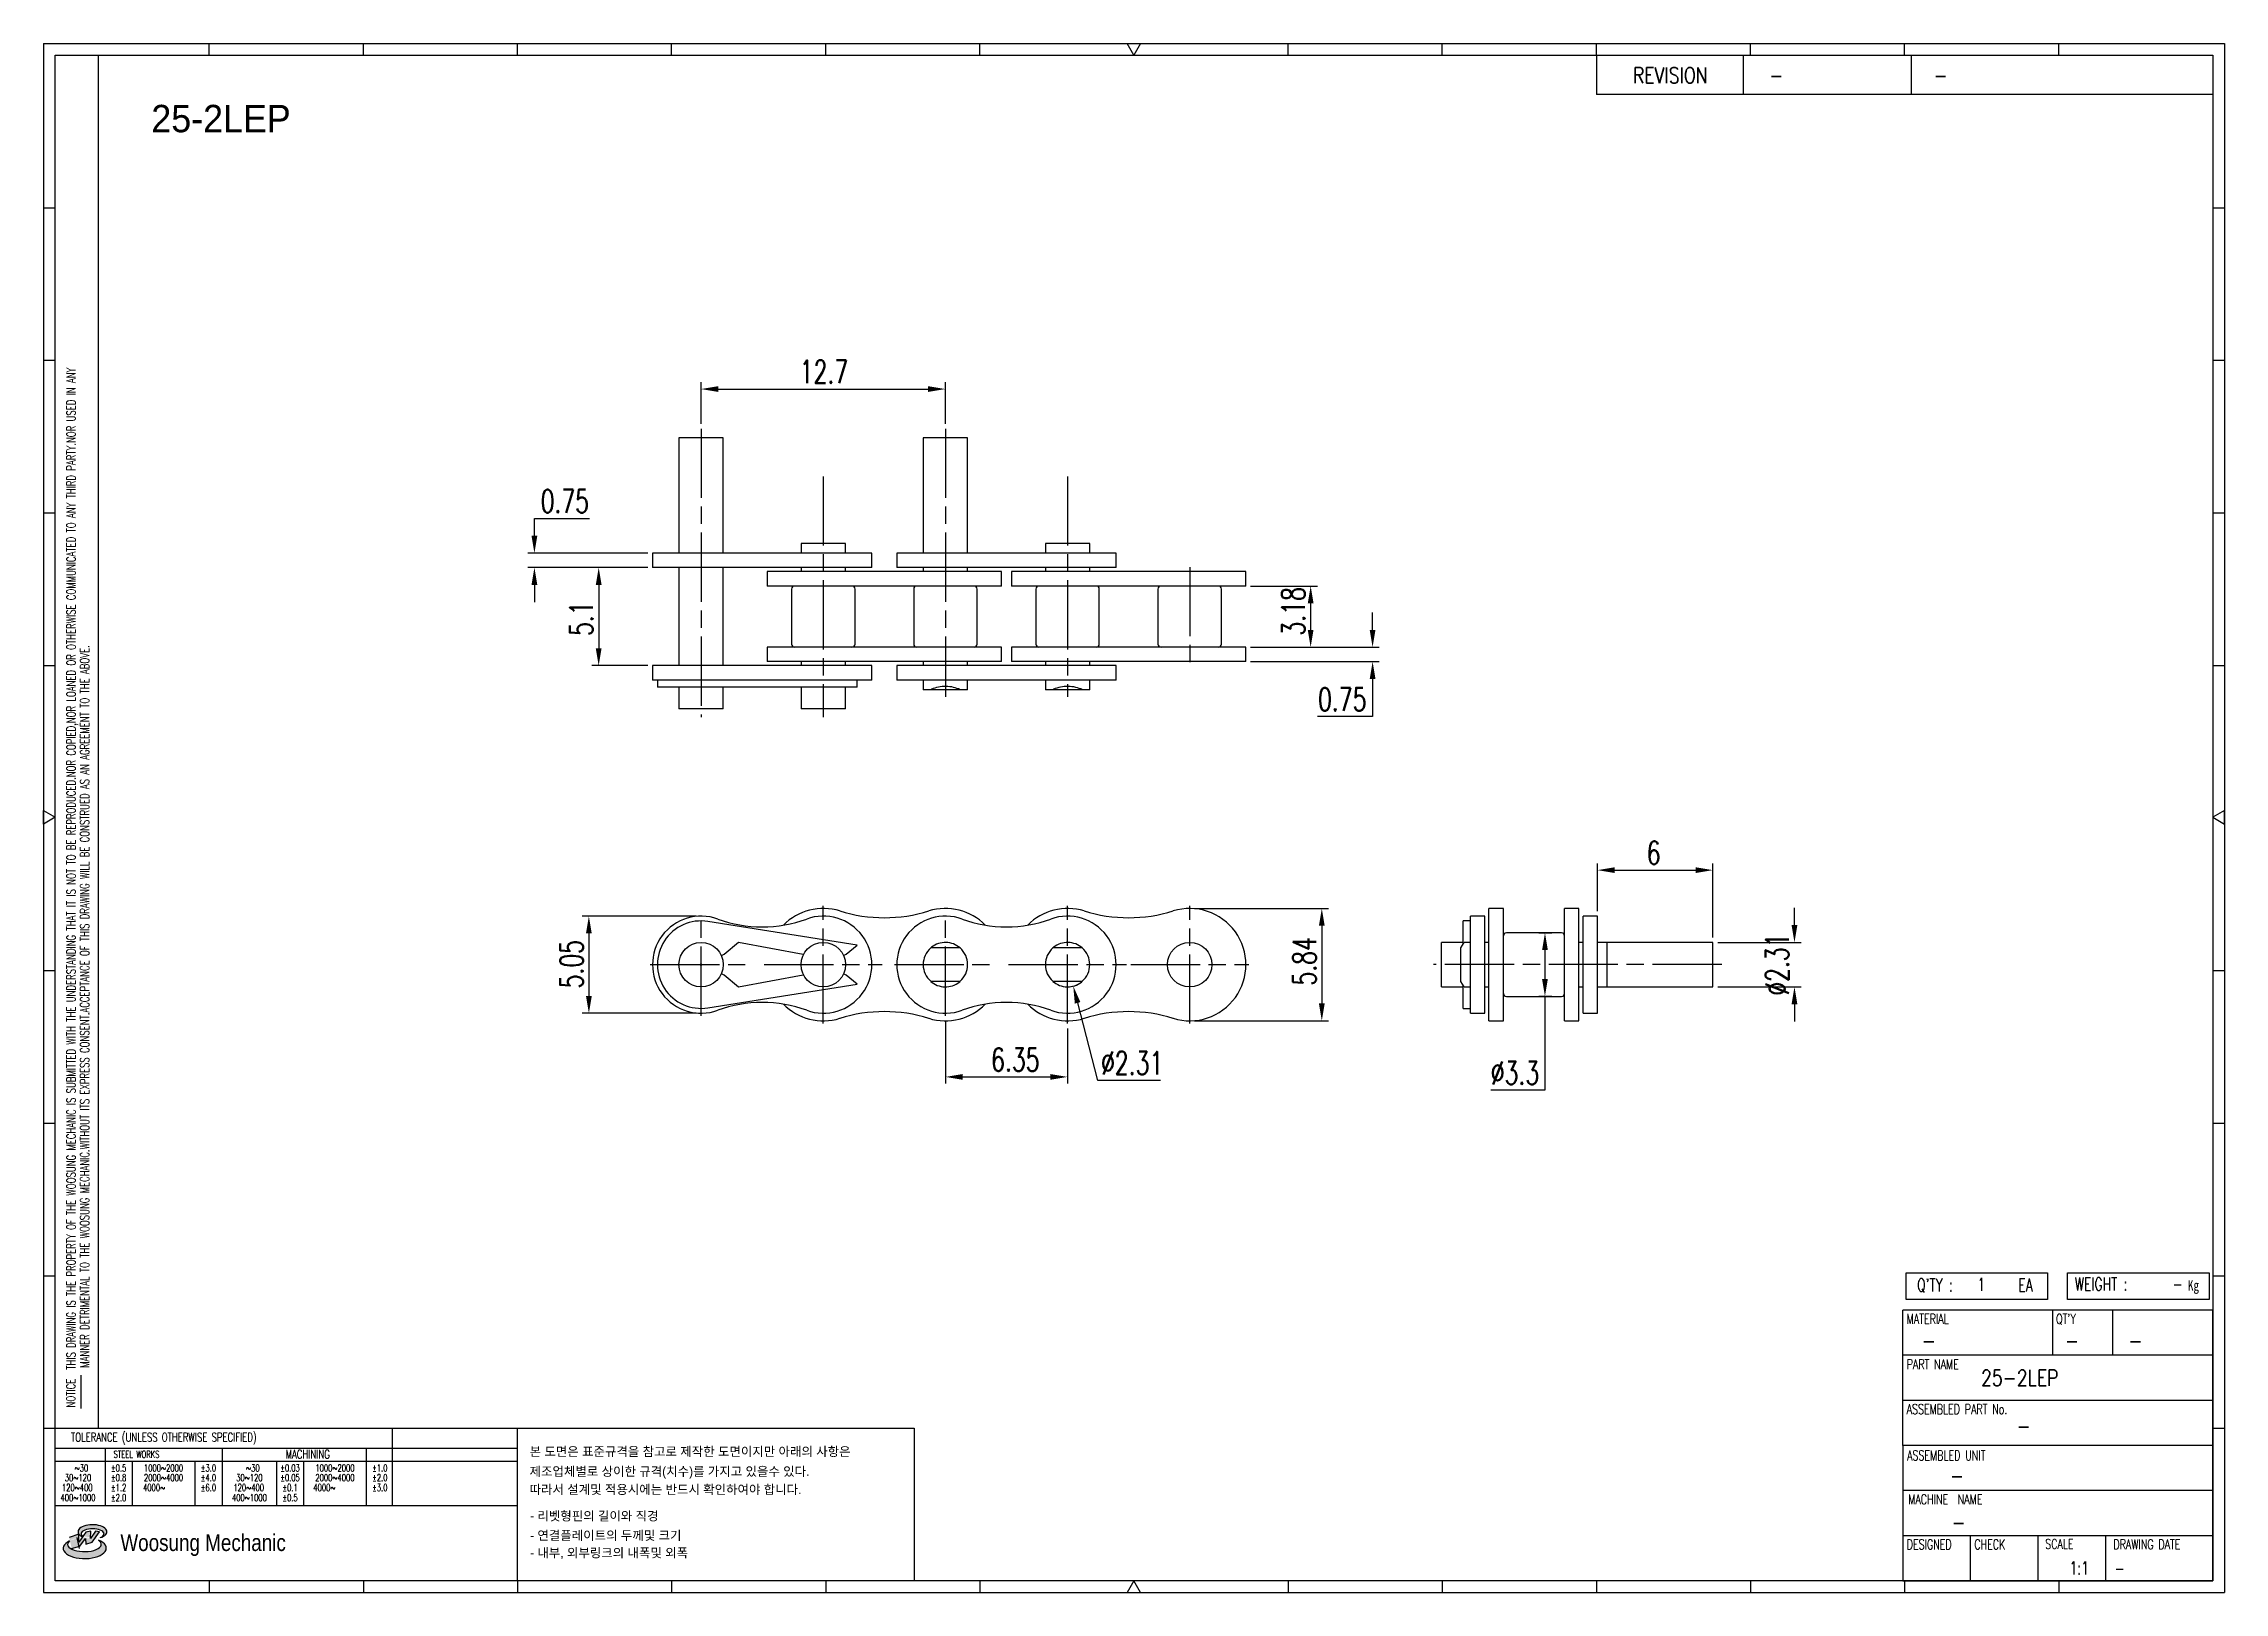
# Model space of a CAD drawing. Header units: millimetres. Extents: x -11 to 103, y 59 to 140.
import ezdxf
from ezdxf.enums import TextEntityAlignment as Align

# ---------------------------------------------------------------- set-up
doc = ezdxf.new("R2010")
doc.units = ezdxf.units.MM
doc.linetypes.add('AM_ISO08W050', pattern=[18, 12, -1.5, 3, -1.5])
doc.layers.get('Defpoints').update_dxf_attribs({"color": 80})
doc.layers.add('2d ConnectionPoints', color=7, linetype='Continuous', lineweight=50)
doc.layers.add('CL1', color=140, linetype='AM_ISO08W050', lineweight=25)
for name, color, linetype in [('S-DIM', 7, 'Continuous'), ('TITLE', 7, 'Continuous'), ('도면레이아웃', 7, 'Continuous')]:
    doc.layers.add(name, color=color, linetype=linetype)
doc.styles.add('HAN', font='ROMANS.shx', dxfattribs={"width": 0.7, "bigfont": 'whgtxt.shx'})
doc.styles.add('HKD_ST2', font='romans.shx', dxfattribs={"width": 0.7, "height": 4, "bigfont": '@extfont2.shx'})
doc.styles.add('HSG', font='SIMPLEX.shx', dxfattribs={"width": 0.7, "bigfont": 'HSG.shx'})
doc.styles.add('MtXpl_', font='Gulim.ttf')
doc.styles.add('SLDTEXTSTYLE4', font='arial.ttf', dxfattribs={"width": 0.8})
doc.dimstyles.new('AP0.5', dxfattribs={"dimscale": 0.5, "dimtxt": 2.4, "dimasz": 1.8, "dimexe": 0.7, "dimexo": 0.5, "dimgap": 0.6, "dimtad": 1, "dimtoh": 1, "dimrnd": 0.01, "dimzin": 9, "dimdsep": 46, "dimtxsty": 'HSG', "dimcen": 0, "dimclrd": 251, "dimclre": 251, "dimclrt": 60, "dimazin": 2, "dimtp": 1, "dimtm": 1, "dimtfac": 0.5, "dimtofl": 0, "dimtmove": 0, "dimatfit": 3, "dimfxl": 0, "dimtvp": 1, "dimtolj": 2, "dimlwd": -1, "dimlwe": -1, "dimarcsym": 0})

# ---------------------------------------------------------------- blocks, each defined once
blk = doc.blocks.new('MAST')
at = {"layer": '도면레이아웃'}
h = blk.add_hatch(color=10, dxfattribs=at)
h.paths.add_polyline_path([(1.544, 35.177), (1.554, 34.966), (1.779, 35.034), (2.054, 35.422), (1.908, 35.446), (1.728, 35.167), (1.741, 35.439), (1.547, 35.405), (1.292, 35.041), (1.295, 35.33), (0.943, 35.208), (1.03, 34.8), (1.336, 34.885)])
edge = h.paths.add_edge_path()
edge.add_ellipse((1.795, 35.421), major_axis=(-0.53, 0), ratio=0.487785, start_angle=122.36065, end_angle=403.39574)
edge.add_line((1.411, 35.244), (1.419, 35.261))
edge.add_ellipse((1.798, 35.344), major_axis=(-0.423, 0), ratio=0.444396, start_angle=131.58977, end_angle=386.19408, ccw=False)
edge = h.paths.add_edge_path()
edge.add_ellipse((1.512, 34.815), major_axis=(-0.793, 0), ratio=0.480113, start_angle=314.67633, end_angle=590.85213)
edge.add_ellipse((1.501, 34.958), major_axis=(-0.62, 0), ratio=0.43311, start_angle=331.7024, end_angle=574.42495, ccw=False)
at = {"color": 140}
for p, q in [((0, 90.118), (80.15, 90.118)), ((0, 90.118), (0, 33.191)), ((80.15, 90.118), (80.15, 33.191)), ((57.068, 89.693), (57.068, 88.246)), ((62.47, 89.693), (62.47, 88.246)), ((68.635, 89.693), (68.635, 88.246)), ((79.725, 88.246), (57.068, 88.246)), ((68.449, 43.961), (68.449, 44.936)), ((68.449, 44.936), (73.654, 44.936)), ((73.654, 44.936), (73.654, 43.961)), ((74.39, 43.961), (74.39, 44.936)), ((74.39, 44.936), (79.595, 44.936)), ((79.595, 44.936), (79.595, 43.961)), ((68.336, 38.59), (68.336, 43.563)), ((79.725, 43.563), (68.336, 43.563)), ((73.654, 43.961), (68.449, 43.961)), ((73.827, 43.563), (73.827, 41.905)), ((79.595, 43.961), (74.39, 43.961)), ((76.037, 43.563), (76.037, 41.905)), ((79.725, 38.59), (79.725, 43.563)), ((79.725, 41.905), (68.336, 41.905)), ((79.725, 40.248), (68.336, 40.248)), ((68.336, 38.59), (68.336, 33.616)), ((79.725, 38.59), (68.336, 38.59)), ((79.725, 33.616), (79.725, 38.59)), ((79.725, 36.932), (68.336, 36.932)), ((79.725, 35.274), (68.336, 35.274)), ((70.822, 33.616), (70.822, 35.274)), ((73.309, 33.616), (73.309, 35.274)), ((75.796, 33.616), (75.796, 35.274)), ((0, 33.191), (80.15, 33.191)), ((68.336, 33.616), (79.725, 33.616))]:
    blk.add_line(p, q, dxfattribs=at)
for p, q in [((6.089, 89.693), (6.089, 90.118)), ((11.753, 89.693), (11.753, 90.118)), ((17.418, 89.693), (17.418, 90.118)), ((23.082, 89.693), (23.082, 90.118)), ((28.746, 89.693), (28.746, 90.118)), ((34.411, 89.693), (34.411, 90.118)), ((45.739, 89.693), (45.739, 90.118)), ((51.404, 89.693), (51.404, 90.118)), ((57.068, 89.693), (57.068, 90.118)), ((62.732, 89.693), (62.732, 90.118)), ((68.397, 89.693), (68.397, 90.118)), ((74.061, 89.693), (74.061, 90.118)), ((0, 84.085), (0.425, 84.085)), ((79.725, 84.085), (80.15, 84.085)), ((0, 78.478), (0.425, 78.478)), ((79.725, 78.478), (80.15, 78.478)), ((0, 72.87), (0.425, 72.87)), ((79.725, 72.87), (80.15, 72.87)), ((0, 67.262), (0.425, 67.262)), ((79.725, 67.262), (80.15, 67.262)), ((0, 56.047), (0.425, 56.047)), ((79.725, 56.047), (80.15, 56.047)), ((0, 50.439), (0.425, 50.439)), ((79.725, 50.439), (80.15, 50.439)), ((0, 44.832), (0.425, 44.832)), ((79.725, 44.832), (80.15, 44.832)), ((1.377, 39.947), (1.377, 41.174)), ((0, 39.224), (0.425, 39.224)), ((79.725, 39.224), (80.15, 39.224)), ((6.089, 33.616), (6.089, 33.191)), ((11.753, 33.616), (11.753, 33.191)), ((17.418, 33.616), (17.418, 33.191)), ((23.082, 33.616), (23.082, 33.191)), ((28.746, 33.616), (28.746, 33.191)), ((34.411, 33.616), (34.411, 33.191)), ((45.739, 33.616), (45.739, 33.191)), ((51.404, 33.616), (51.404, 33.191)), ((57.068, 33.616), (57.068, 33.191)), ((62.732, 33.616), (62.732, 33.191)), ((68.397, 33.616), (68.397, 33.191)), ((74.061, 33.616), (74.061, 33.191))]:
    blk.add_line(p, q)
at = {"color": 2}
for p, q in [((2.017, 39.224), (2.017, 89.693)), ((0.425, 39.224), (17.418, 39.224)), ((0.425, 38.487), (17.418, 38.487)), ((2.257, 38.487), (2.257, 36.382)), ((6.557, 38.5), (6.557, 36.382)), ((11.857, 38.487), (11.857, 36.382)), ((12.816, 39.224), (12.816, 36.382)), ((17.418, 33.616), (17.418, 39.224)), ((0.425, 38.012), (17.418, 38.012)), ((3.257, 38.012), (3.257, 36.382)), ((5.557, 38.012), (5.557, 36.382)), ((8.557, 38.012), (8.557, 36.382)), ((9.557, 38.026), (9.557, 36.382)), ((0.425, 36.382), (17.418, 36.382))]:
    blk.add_line(p, q, dxfattribs=at)
for points in [[(40.075, 89.693), (39.83, 90.118), (40.32, 90.118)], [(0.425, 61.679), (0, 61.433), (0, 61.924)], [(79.725, 61.679), (80.15, 61.433), (80.15, 61.924)], [(40.075, 33.616), (39.83, 33.191), (40.32, 33.191)]]:
    blk.add_lwpolyline(points, close=True)
at = {"color": 140}
blk.add_lwpolyline([(0.425, 89.693), (79.725, 89.693), (79.725, 33.616), (0.425, 33.616)], close=True, dxfattribs=at)
at = {"layer": '도면레이아웃'}
for p, q in [((1.295, 35.33), (0.943, 35.208)), ((1.547, 35.405), (1.292, 35.041)), ((1.292, 35.041), (1.295, 35.33)), ((1.741, 35.439), (1.547, 35.405)), ((1.908, 35.446), (1.728, 35.167)), ((1.728, 35.167), (1.741, 35.439)), ((1.779, 35.034), (2.054, 35.422)), ((2.054, 35.422), (1.908, 35.446)), ((1.03, 34.8), (1.336, 34.885)), ((1.224, 35.208), (1.311, 34.8)), ((1.224, 35.208), (1.224, 35.208)), ((1.336, 34.885), (1.544, 35.177)), ((1.419, 35.261), (1.411, 35.244)), ((1.544, 35.177), (1.554, 34.966)), ((1.554, 34.966), (1.779, 35.034))]:
    blk.add_line(p, q, dxfattribs=at)
for centre, major_axis, ratio, start_param, end_param in [((1.795, 35.421), (-0.53, 0), 0.487785, 2.135596, 7.040584), ((1.798, 35.344), (-0.423, 0), 0.444396, 2.296675, 6.740358), ((1.512, 34.815), (-0.793, 0), 0.480113, 5.492138, 10.312315), ((1.501, 34.958), (-0.62, 0), 0.43311, 5.789299, 10.025607)]:
    blk.add_ellipse(centre, major_axis=major_axis, ratio=ratio, start_param=start_param, end_param=end_param, dxfattribs=at)
for s, height, style, width, p in [('REVISION', 0.5806, 'HAN', 0.8, (58.415, 88.664)), ('-', 0.581, 'HAN', 0.8, (63.426, 88.664)), ('-', 0.581, 'HAN', 0.8, (69.468, 88.664)), ("Q'TY : ", 0.4746, 'HKD_ST2', 0.7, (68.857, 44.253)), ('1', 0.475, 'HKD_ST2', 0.7, (71.071, 44.275)), ('EA', 0.4746, 'HKD_ST2', 0.7, (72.578, 44.253)), ('WEIGHT : ', 0.4746, 'HKD_ST2', 0.7, (74.65, 44.286)), ('-', 0.581, 'HAN', 0.8, (69.029, 42.157)), ('-', 0.581, 'HAN', 0.8, (74.289, 42.157)), ('-', 0.581, 'HAN', 0.8, (76.623, 42.157)), ('-', 0.581, 'HAN', 0.8, (72.515, 39.013)), ('-', 0.581, 'HAN', 0.8, (70.067, 37.189)), ('-', 0.581, 'HAN', 0.8, (70.126, 35.48)), ('1:1', 0.4746, 'HKD_ST2', 0.7, (74.458, 33.848)), ('-', 0.475, 'HKD_ST2', 0.7, (76.112, 33.837))]:
    blk.add_text(s, height=height, dxfattribs=dict(style=style, width=width)).set_placement(p)
at = {"color": 6, "style": 'HKD_ST2', "width": 0.7}
for s, p in [(' THIS DRAWING IS THE PROPERTY OF THE WOOSUNG MECHANIC IS SUBMITTED WITH THE UNDERSTANDING THAT IT IS NOT TO BE REPRODUCED.NOR COPIED,NOR LOANED OR OTHERWISE COMMUNICATED TO ANY THIRD PARTY.NOR USED IN ANY', (1.173, 41.217)), ('MANNER DETRIMENTAL TO THE WOOSUNG MECHANIC.WITHOUT ITS EXPRESS CONSENT.ACCEPTANCE OF THIS DRAWING WILL BE CONSTRUED AS AN AGREEMENT TO THE ABOVE.', (1.672, 41.447))]:
    blk.add_text(s, height=0.326266, rotation=90, dxfattribs=at).set_placement(p)
at = {"style": 'HKD_ST2', "width": 0.7}
blk.add_text('-', height=0.475, dxfattribs=at).set_placement((78.613, 44.286), align=Align.RIGHT)
at = {"color": 254, "style": 'HKD_ST2', "width": 0.7}
for s, height, p in [('MATERIAL', 0.3651, (68.474, 43.425)), ("QT'Y", 0.3651, (73.965, 43.425)), ('PART NAME', 0.3651, (68.474, 41.756)), ('ASSEMBLED PART No.', 0.36511, (68.474, 40.109)), ('ASSEMBLED UNIT', 0.36511, (68.49, 38.408)), ('MACHINE  NAME', 0.36511, (68.532, 36.794)), ('DESIGNED', 0.3651, (68.474, 35.136)), ('CHECK', 0.3651, (70.961, 35.136)), ('SCALE', 0.3651, (73.566, 35.153)), ('DRAWING DATE', 0.36511, (76.071, 35.141))]:
    blk.add_text(s, height=height, dxfattribs=at).set_placement(p, align=Align.TOP_LEFT)
at = {"style": 'HKD_ST2', "width": 0.7}
blk.add_text('NOTICE', height=0.3263, rotation=90, dxfattribs=at).set_placement((1.163, 39.988))
blk.add_text('TOLERANCE (UNLESS OTHERWISE SPECIFIED)', height=0.32627, dxfattribs=at).set_placement((4.417, 38.896), align=Align.MIDDLE_CENTER)
at = {"color": 4, "style": 'HKD_ST2', "width": 0.7}
for s, height, p in [('%%12630', 0.261, (1.389, 37.762)), ('1000%%1262000', 0.26101, (4.407, 37.762)), ('%%12630', 0.261, (7.689, 37.762)), ('1000%%1262000', 0.26101, (10.707, 37.762)), ('120%%126400', 0.26101, (1.237, 37.045)), ('30%%126120', 0.261, (1.263, 37.411)), ('4000%%126', 0.261, (4.061, 37.045)), ('2000%%1264000', 0.26101, (4.407, 37.411)), ('120%%126400', 0.26101, (7.537, 37.045)), ('30%%126120', 0.261, (7.563, 37.411)), ('4000%%126', 0.261, (10.321, 37.045)), ('2000%%1264000', 0.26101, (10.707, 37.411)), ('400%%1261000', 0.26101, (1.263, 36.67)), ('400%%1261000', 0.26101, (7.563, 36.67))]:
    blk.add_text(s, height=height, dxfattribs=at).set_placement(p, align=Align.MIDDLE_CENTER)
for s, height, p in [('%%P0.5', 0.261, (2.757, 37.762)), ('STEEL WORKS', 0.26101, (3.416, 38.268)), ('%%P3.0', 0.261, (6.057, 37.762)), ('%%P0.03', 0.261, (9.057, 37.762)), ('MACHINING', 0.3263, (9.707, 38.27)), ('%%P1.0', 0.261, (12.357, 37.762)), ('%%P0.8', 0.261, (2.757, 37.411)), ('%%P1.2', 0.261, (2.757, 37.045)), ('%%P4.0', 0.261, (6.057, 37.411)), ('%%P6.0', 0.261, (6.057, 37.045)), ('%%P0.05', 0.261, (9.057, 37.411)), ('%%P0.1', 0.261, (9.057, 37.045)), ('%%P2.0', 0.261, (12.357, 37.411)), ('%%P3.0', 0.261, (12.357, 37.045)), ('%%P2.0', 0.261, (2.757, 36.67)), ('%%P0.5', 0.261, (9.057, 36.67))]:
    blk.add_text(s, height=height, dxfattribs=at).set_placement(p, align=Align.MIDDLE)
at = {"color": 1, "style": 'SLDTEXTSTYLE4', "width": 0.8}
blk.add_text('Woosung Mechanic', height=0.61957, dxfattribs=at).set_placement((2.822, 34.711))
at = {"layer": 'TITLE', "width": 0.8}
blk.add_text('Kg', height=0.3789, dxfattribs=at).set_placement((78.807, 44.286))
blk = doc.blocks.new('*D2')
at = {"layer": 'Defpoints', "color": 0, "transparency": 16777216}
for p in [(36.05, 121.61), (23.35, 119.55), (36.05, 119.55)]:
    blk.add_point(p, dxfattribs=at)
at = {"layer": 'S-DIM', "color": 251, "transparency": 16777216}
for p, q in [((23.35, 119.8), (23.35, 121.96)), ((24.25, 121.61), (35.15, 121.61)), ((36.05, 119.8), (36.05, 121.96))]:
    blk.add_line(p, q, dxfattribs=at)
for points in [[(24.25, 121.76), (24.25, 121.46), (23.35, 121.61)], [(35.15, 121.76), (35.15, 121.46), (36.05, 121.61)]]:
    blk.add_solid(points, dxfattribs=at)
at = {"layer": 'S-DIM', "color": 60, "transparency": 16777216, "insert": (29.74, 122.51), "char_height": 1.2, "attachment_point": 5, "style": 'HSG'}
blk.add_mtext('\\A2;12.7', dxfattribs=at)
blk = doc.blocks.new('*D3')
at = {"layer": 'Defpoints', "color": 0, "transparency": 16777216}
for p in [(20.83, 112.33), (18.03, 107.23), (20.83, 107.23)]:
    blk.add_point(p, dxfattribs=at)
at = {"layer": 'S-DIM', "color": 251, "transparency": 16777216}
for p, q in [((20.58, 112.33), (17.68, 112.33)), ((18.03, 111.43), (18.03, 108.13)), ((20.58, 107.23), (17.68, 107.23))]:
    blk.add_line(p, q, dxfattribs=at)
for points in [[(17.88, 111.43), (18.18, 111.43), (18.03, 112.33)], [(17.88, 108.13), (18.18, 108.13), (18.03, 107.23)]]:
    blk.add_solid(points, dxfattribs=at)
at = {"layer": 'S-DIM', "color": 60, "transparency": 16777216, "insert": (17.13, 109.67), "char_height": 1.2, "attachment_point": 5, "rotation": 90, "style": 'HSG'}
blk.add_mtext('\\A2;5.1', dxfattribs=at)
blk = doc.blocks.new('*D4')
at = {"layer": 'Defpoints', "color": 0, "transparency": 16777216}
for p in [(51.67, 111.37), (51.67, 108.19), (55.04, 108.19)]:
    blk.add_point(p, dxfattribs=at)
at = {"layer": 'S-DIM', "color": 251, "transparency": 16777216}
for p, q in [((51.92, 111.37), (55.39, 111.37)), ((55.04, 110.47), (55.04, 109.09)), ((51.92, 108.19), (55.39, 108.19))]:
    blk.add_line(p, q, dxfattribs=at)
for points in [[(54.89, 110.47), (55.19, 110.47), (55.04, 111.37)], [(54.89, 109.09), (55.19, 109.09), (55.04, 108.19)]]:
    blk.add_solid(points, dxfattribs=at)
at = {"layer": 'S-DIM', "color": 60, "transparency": 16777216, "insert": (54.14, 110.05), "char_height": 1.2, "attachment_point": 5, "rotation": 90, "style": 'HSG'}
blk.add_mtext('\\A2;3.18', dxfattribs=at)
blk = doc.blocks.new('*D5')
at = {"layer": 'Defpoints', "color": 0, "transparency": 16777216}
for p in [(51.67, 108.19), (58.26, 108.19), (51.67, 107.44)]:
    blk.add_point(p, dxfattribs=at)
at = {"layer": 'S-DIM', "color": 251, "transparency": 16777216}
for p, q in [((58.26, 109.09), (58.26, 109.99)), ((51.92, 108.19), (58.61, 108.19)), ((51.92, 107.44), (58.61, 107.44)), ((58.26, 106.54), (58.26, 104.58)), ((58.26, 104.58), (55.4, 104.58))]:
    blk.add_line(p, q, dxfattribs=at)
for points in [[(58.11, 109.09), (58.41, 109.09), (58.26, 108.19)], [(58.11, 106.54), (58.41, 106.54), (58.26, 107.44)]]:
    blk.add_solid(points, dxfattribs=at)
at = {"layer": 'S-DIM', "color": 60, "transparency": 16777216, "insert": (56.68, 105.48), "char_height": 1.2, "attachment_point": 5, "style": 'HSG'}
blk.add_mtext('\\A2;0.75', dxfattribs=at)
blk = doc.blocks.new('*D6')
at = {"layer": 'Defpoints', "color": 0, "transparency": 16777216}
for p in [(75.95, 92.84), (75.95, 90.53), (80.19, 90.53)]:
    blk.add_point(p, dxfattribs=at)
at = {"layer": 'S-DIM', "color": 251, "transparency": 16777216}
for p, q in [((80.19, 93.74), (80.19, 94.64)), ((76.2, 92.84), (80.54, 92.84)), ((76.2, 90.53), (80.54, 90.53)), ((80.19, 89.63), (80.19, 88.73))]:
    blk.add_line(p, q, dxfattribs=at)
for points in [[(80.04, 93.74), (80.34, 93.74), (80.19, 92.84)], [(80.04, 89.63), (80.34, 89.63), (80.19, 90.53)]]:
    blk.add_solid(points, dxfattribs=at)
at = {"layer": 'S-DIM', "color": 60, "transparency": 16777216, "insert": (79.29, 91.69), "char_height": 1.2, "attachment_point": 5, "rotation": 90, "style": 'HSG'}
blk.add_mtext('\\A2;%%c2.31', dxfattribs=at)
blk = doc.blocks.new('*D7')
at = {"layer": 'Defpoints', "color": 0, "transparency": 16777216}
for p in [(14.69, 112.33), (20.83, 113.08), (20.83, 112.33)]:
    blk.add_point(p, dxfattribs=at)
at = {"layer": 'S-DIM', "color": 251, "transparency": 16777216}
for p, q in [((14.69, 113.98), (14.69, 114.88)), ((14.69, 114.88), (17.55, 114.88)), ((20.58, 113.08), (14.34, 113.08)), ((20.58, 112.33), (14.34, 112.33)), ((14.69, 111.43), (14.69, 110.53))]:
    blk.add_line(p, q, dxfattribs=at)
for points in [[(14.54, 113.98), (14.84, 113.98), (14.69, 113.08)], [(14.54, 111.43), (14.84, 111.43), (14.69, 112.33)]]:
    blk.add_solid(points, dxfattribs=at)
at = {"layer": 'S-DIM', "color": 60, "transparency": 16777216, "insert": (16.27, 115.78), "char_height": 1.2, "attachment_point": 5, "style": 'HSG'}
blk.add_mtext('\\A2;0.75', dxfattribs=at)
blk = doc.blocks.new('*D8')
at = {"layer": 'Defpoints', "color": 0, "transparency": 16777216}
for p in [(23.35, 94.21), (17.52, 89.16), (23.35, 89.16)]:
    blk.add_point(p, dxfattribs=at)
at = {"layer": 'S-DIM', "color": 251, "transparency": 16777216}
for p, q in [((23.1, 94.21), (17.17, 94.21)), ((17.52, 93.31), (17.52, 90.06)), ((23.1, 89.16), (17.17, 89.16))]:
    blk.add_line(p, q, dxfattribs=at)
for points in [[(17.37, 93.31), (17.67, 93.31), (17.52, 94.21)], [(17.37, 90.06), (17.67, 90.06), (17.52, 89.16)]]:
    blk.add_solid(points, dxfattribs=at)
at = {"layer": 'S-DIM', "color": 60, "transparency": 16777216, "insert": (16.62, 91.71), "char_height": 1.2, "attachment_point": 5, "rotation": 90, "style": 'HSG'}
blk.add_mtext('\\A2;5.05', dxfattribs=at)
blk = doc.blocks.new('*D9')
at = {"layer": 'Defpoints', "color": 0, "transparency": 16777216}
for p in [(36.05, 89.03), (42.4, 88.62), (42.4, 85.85)]:
    blk.add_point(p, dxfattribs=at)
at = {"layer": 'S-DIM', "color": 251, "transparency": 16777216}
for p, q in [((36.05, 88.78), (36.05, 85.5)), ((42.4, 88.37), (42.4, 85.5)), ((36.95, 85.85), (41.5, 85.85))]:
    blk.add_line(p, q, dxfattribs=at)
for points in [[(36.95, 86), (36.95, 85.7), (36.05, 85.85)], [(41.5, 86), (41.5, 85.7), (42.4, 85.85)]]:
    blk.add_solid(points, dxfattribs=at)
at = {"layer": 'S-DIM', "color": 60, "transparency": 16777216, "insert": (39.69, 86.75), "char_height": 1.2, "attachment_point": 5, "style": 'HSG'}
blk.add_mtext('\\A2;6.35', dxfattribs=at)
blk = doc.blocks.new('*D10')
at = {"layer": 'Defpoints', "color": 0, "transparency": 16777216}
for p in [(42.11, 92.8), (42.7, 90.57)]:
    blk.add_point(p, dxfattribs=at)
at = {"layer": 'S-DIM', "color": 251, "transparency": 16777216}
for p, q in [((43.98, 85.67), (42.93, 89.7)), ((47.24, 85.67), (43.98, 85.67))]:
    blk.add_line(p, q, dxfattribs=at)
blk.add_arc((42.4, 91.69), 1.16, 267.3416, 299.0079, dxfattribs=at)
blk.add_solid([(43.07, 89.74), (42.78, 89.66), (42.7, 90.57)], dxfattribs=at)
at = {"layer": 'S-DIM', "color": 60, "transparency": 16777216, "insert": (45.76, 86.57), "char_height": 1.2, "attachment_point": 5, "style": 'HSG'}
blk.add_mtext('\\A2;∅2.31', dxfattribs=at)
blk = doc.blocks.new('*D11')
at = {"layer": 'Defpoints', "color": 0, "transparency": 16777216}
for p in [(48.75, 94.61), (48.75, 88.77), (55.62, 88.77)]:
    blk.add_point(p, dxfattribs=at)
at = {"layer": 'S-DIM', "color": 251, "transparency": 16777216}
for p, q in [((49, 94.61), (55.97, 94.61)), ((55.62, 93.71), (55.62, 89.67)), ((49, 88.77), (55.97, 88.77))]:
    blk.add_line(p, q, dxfattribs=at)
for points in [[(55.47, 93.71), (55.77, 93.71), (55.62, 94.61)], [(55.47, 89.67), (55.77, 89.67), (55.62, 88.77)]]:
    blk.add_solid(points, dxfattribs=at)
at = {"layer": 'S-DIM', "color": 60, "transparency": 16777216, "insert": (54.72, 91.86), "char_height": 1.2, "attachment_point": 5, "rotation": 90, "style": 'HSG'}
blk.add_mtext('\\A2;5.84', dxfattribs=at)
blk = doc.blocks.new('*D12')
at = {"layer": 'Defpoints', "color": 0, "transparency": 16777216}
for p in [(66.65, 93.34), (66.65, 90.04), (67.22, 90.04)]:
    blk.add_point(p, dxfattribs=at)
at = {"layer": 'S-DIM', "color": 251, "transparency": 16777216}
for p, q in [((66.9, 93.34), (67.57, 93.34)), ((67.22, 92.44), (67.22, 90.94)), ((66.9, 90.04), (67.57, 90.04)), ((67.22, 90.04), (67.22, 85.16)), ((67.22, 85.16), (64.4, 85.16))]:
    blk.add_line(p, q, dxfattribs=at)
for points in [[(67.07, 92.44), (67.37, 92.44), (67.22, 93.34)], [(67.07, 90.94), (67.37, 90.94), (67.22, 90.04)]]:
    blk.add_solid(points, dxfattribs=at)
at = {"layer": 'S-DIM', "color": 60, "transparency": 16777216, "insert": (65.66, 86.06), "char_height": 1.2, "attachment_point": 5, "style": 'HSG'}
blk.add_mtext('\\A2;%%c3.3', dxfattribs=at)
blk = doc.blocks.new('*D13')
at = {"layer": 'Defpoints', "color": 0, "transparency": 16777216}
for p in [(75.95, 96.6), (69.95, 94.21), (75.95, 92.84)]:
    blk.add_point(p, dxfattribs=at)
at = {"layer": 'S-DIM', "color": 251, "transparency": 16777216}
for p, q in [((69.95, 94.46), (69.95, 96.95)), ((70.85, 96.6), (75.05, 96.6)), ((75.95, 93.09), (75.95, 96.95))]:
    blk.add_line(p, q, dxfattribs=at)
for points in [[(70.85, 96.75), (70.85, 96.45), (69.95, 96.6)], [(75.05, 96.75), (75.05, 96.45), (75.95, 96.6)]]:
    blk.add_solid(points, dxfattribs=at)
at = {"layer": 'S-DIM', "color": 60, "transparency": 16777216, "insert": (72.87, 97.5), "char_height": 1.2, "attachment_point": 5, "style": 'HSG'}
blk.add_mtext('\\A2;6', dxfattribs=at)

msp = doc.modelspace()

# ---------------------------------------------------------------- linework, layer by layer
for p, q in [((24.509, 119.081), (22.199, 119.081)), ((22.199, 119.081), (22.199, 113.081)), ((24.509, 113.081), (24.509, 119.081)), ((37.209, 119.081), (34.899, 119.081)), ((34.899, 119.081), (34.899, 113.081)), ((37.209, 113.081), (37.209, 119.081)), ((30.859, 113.581), (28.549, 113.581)), ((28.549, 113.581), (28.549, 113.081)), ((30.859, 113.081), (30.859, 113.581)), ((43.559, 113.581), (41.249, 113.581)), ((41.249, 113.581), (41.249, 113.081)), ((43.559, 113.081), (43.559, 113.581)), ((20.829, 113.081), (20.829, 112.331)), ((32.229, 113.081), (20.829, 113.081)), ((32.229, 112.331), (20.829, 112.331)), ((22.199, 112.331), (22.199, 107.231)), ((24.509, 107.231), (24.509, 112.331)), ((28.549, 112.331), (28.549, 112.121)), ((30.859, 112.121), (30.859, 112.331)), ((32.229, 112.331), (32.229, 113.081)), ((33.529, 113.081), (33.529, 112.331)), ((44.929, 113.081), (33.529, 113.081)), ((44.929, 112.331), (33.529, 112.331)), ((34.899, 112.331), (34.899, 112.121)), ((37.209, 112.121), (37.209, 112.331)), ((41.249, 112.331), (41.249, 112.121)), ((43.559, 112.121), (43.559, 112.331)), ((44.929, 112.331), (44.929, 113.081)), ((38.974, 112.121), (26.784, 112.121)), ((26.784, 112.121), (26.784, 111.371)), ((38.974, 111.371), (26.784, 111.371)), ((28.054, 111.212), (28.054, 108.35)), ((31.354, 108.35), (31.354, 111.212)), ((34.404, 111.212), (34.404, 108.35)), ((37.704, 108.35), (37.704, 111.212)), ((38.974, 111.371), (38.974, 112.121)), ((51.674, 112.121), (39.484, 112.121)), ((39.484, 112.121), (39.484, 111.371)), ((51.674, 111.371), (39.484, 111.371)), ((40.754, 111.212), (40.754, 108.35)), ((44.054, 108.35), (44.054, 111.212)), ((47.104, 111.212), (47.104, 108.35)), ((50.404, 108.35), (50.404, 111.212)), ((51.674, 111.371), (51.674, 112.121)), ((26.784, 108.191), (26.784, 107.441)), ((38.974, 108.191), (26.784, 108.191)), ((38.974, 107.441), (38.974, 108.191)), ((39.484, 108.191), (39.484, 107.441)), ((51.674, 108.191), (39.484, 108.191)), ((51.674, 107.441), (51.674, 108.191)), ((20.829, 107.231), (20.829, 106.481)), ((32.229, 107.231), (20.829, 107.231)), ((38.974, 107.441), (26.784, 107.441)), ((28.549, 107.441), (28.549, 107.231)), ((30.859, 107.231), (30.859, 107.441)), ((32.229, 106.481), (32.229, 107.231)), ((33.529, 107.231), (33.529, 106.481)), ((44.929, 107.231), (33.529, 107.231)), ((34.899, 107.441), (34.899, 107.231)), ((37.209, 107.231), (37.209, 107.441)), ((51.674, 107.441), (39.484, 107.441)), ((41.249, 107.441), (41.249, 107.231)), ((43.559, 107.231), (43.559, 107.441)), ((44.929, 106.481), (44.929, 107.231)), ((32.229, 106.481), (20.829, 106.481)), ((21.082, 106.481), (21.082, 106.106)), ((31.458, 106.106), (21.082, 106.106)), ((22.199, 106.106), (22.199, 104.981)), ((24.509, 104.981), (24.509, 106.106)), ((28.549, 106.106), (28.549, 104.981)), ((30.859, 104.981), (30.859, 106.106)), ((31.458, 106.106), (31.458, 106.481)), ((44.929, 106.481), (33.529, 106.481)), ((34.899, 106.481), (34.899, 105.981)), ((37.209, 105.981), (34.899, 105.981)), ((37.209, 105.981), (37.209, 106.481)), ((41.249, 106.481), (41.249, 105.981)), ((43.559, 105.981), (41.249, 105.981)), ((43.559, 105.981), (43.559, 106.481)), ((24.509, 104.981), (22.199, 104.981)), ((30.859, 104.981), (28.549, 104.981)), ((64.099, 94.211), (63.349, 94.211)), ((63.349, 89.161), (63.349, 94.211)), ((64.099, 89.161), (64.099, 94.211)), ((65.059, 94.606), (64.309, 94.606)), ((64.309, 88.766), (64.309, 94.606)), ((65.059, 88.766), (65.059, 94.606)), ((68.989, 94.606), (68.239, 94.606)), ((68.239, 88.766), (68.239, 94.606)), ((68.989, 88.766), (68.989, 94.606)), ((69.949, 94.211), (69.199, 94.211)), ((69.199, 89.161), (69.199, 94.211)), ((69.949, 89.161), (69.949, 94.211)), ((31.458, 92.703), (23.71, 93.93)), ((62.974, 92.769), (62.974, 93.958)), ((63.349, 93.958), (62.974, 93.958)), ((68.08, 93.336), (65.218, 93.336)), ((24.547, 92.233), (25.298, 92.863)), ((25.298, 92.863), (28.662, 92.225)), ((30.897, 92.233), (31.458, 92.703)), ((36.818, 92.552), (35.29, 92.552)), ((43.168, 92.552), (41.64, 92.552)), ((61.849, 90.531), (61.849, 92.841)), ((62.974, 92.841), (61.849, 92.841)), ((62.849, 92.552), (63.015, 92.841)), ((62.849, 90.819), (62.849, 92.552)), ((63.349, 92.841), (63.015, 92.841)), ((64.309, 92.841), (64.099, 92.841)), ((69.199, 92.841), (68.989, 92.841)), ((75.949, 92.841), (69.949, 92.841)), ((70.449, 90.531), (70.449, 92.841)), ((75.949, 90.531), (75.949, 92.841)), ((25.298, 90.509), (24.547, 91.139)), ((28.662, 91.147), (25.298, 90.509)), ((31.458, 90.668), (30.897, 91.139)), ((36.818, 90.819), (35.29, 90.819)), ((43.168, 90.819), (41.64, 90.819)), ((63.015, 90.531), (62.849, 90.819)), ((23.71, 89.441), (31.458, 90.668)), ((61.849, 90.531), (62.974, 90.531)), ((62.974, 89.413), (62.974, 90.603)), ((63.015, 90.531), (63.349, 90.531)), ((64.099, 90.531), (64.309, 90.531)), ((65.218, 90.036), (68.08, 90.036)), ((68.989, 90.531), (69.199, 90.531)), ((69.949, 90.531), (75.949, 90.531)), ((62.974, 89.413), (63.349, 89.413)), ((63.349, 89.161), (64.099, 89.161)), ((64.309, 88.766), (65.059, 88.766)), ((68.239, 88.766), (68.989, 88.766)), ((69.199, 89.161), (69.949, 89.161))]:
    msp.add_line(p, q)
for points in [[(36.818, 105.981), (36.74, 106.018), (36.656, 106.05), (36.568, 106.078), (36.476, 106.102), (36.381, 106.121), (36.283, 106.135), (36.183, 106.144), (36.083, 106.148), (35.982, 106.147), (35.882, 106.14), (35.783, 106.129), (35.686, 106.113), (35.592, 106.092), (35.502, 106.067), (35.415, 106.037), (35.334, 106.002), (35.29, 105.981)], [(43.168, 105.981), (43.09, 106.018), (43.006, 106.05), (42.918, 106.078), (42.826, 106.102), (42.731, 106.121), (42.633, 106.135), (42.533, 106.144), (42.433, 106.148), (42.332, 106.147), (42.232, 106.14), (42.133, 106.129), (42.036, 106.113), (41.942, 106.092), (41.852, 106.067), (41.765, 106.037), (41.684, 106.002), (41.64, 105.981)], [(36.818, 92.552), (36.74, 92.615), (36.656, 92.671), (36.568, 92.72), (36.476, 92.761), (36.381, 92.794), (36.283, 92.818), (36.183, 92.834), (36.083, 92.84), (35.982, 92.838), (35.882, 92.828), (35.783, 92.808), (35.686, 92.78), (35.592, 92.744), (35.502, 92.7), (35.415, 92.648), (35.334, 92.589), (35.29, 92.552)], [(43.168, 92.552), (43.09, 92.615), (43.006, 92.671), (42.918, 92.72), (42.826, 92.761), (42.731, 92.794), (42.633, 92.818), (42.533, 92.834), (42.433, 92.84), (42.332, 92.838), (42.232, 92.828), (42.133, 92.808), (42.036, 92.78), (41.942, 92.744), (41.852, 92.7), (41.765, 92.648), (41.684, 92.589), (41.64, 92.552)], [(35.29, 90.819), (35.369, 90.756), (35.452, 90.7), (35.541, 90.651), (35.633, 90.61), (35.728, 90.578), (35.826, 90.554), (35.925, 90.538), (36.026, 90.531), (36.127, 90.533), (36.227, 90.544), (36.326, 90.563), (36.423, 90.591), (36.517, 90.627), (36.607, 90.672), (36.693, 90.724), (36.775, 90.783), (36.818, 90.819)], [(41.64, 90.819), (41.719, 90.756), (41.802, 90.7), (41.891, 90.651), (41.983, 90.61), (42.078, 90.578), (42.176, 90.554), (42.275, 90.538), (42.376, 90.531), (42.477, 90.533), (42.577, 90.544), (42.676, 90.563), (42.773, 90.591), (42.867, 90.627), (42.957, 90.672), (43.043, 90.724), (43.125, 90.783), (43.168, 90.819)]]:
    msp.add_lwpolyline(points)
at = {"color": 140}
msp.add_lwpolyline([(13.811, 67.585), (34.433, 67.585), (34.433, 59.653), (13.811, 59.653)], close=True, dxfattribs=at)
for centre in [(23.354, 91.686), (29.704, 91.686), (48.754, 91.686)]:
    msp.add_circle(centre, 1.155)
for centre, radius, start, end in [((28.213, 111.212), 0.159, 90, 180), ((31.195, 111.212), 0.159, 360, 90), ((34.563, 111.212), 0.159, 90, 180), ((37.545, 111.212), 0.159, 360, 90), ((40.913, 111.212), 0.159, 90, 180), ((43.895, 111.212), 0.159, 360, 90), ((47.263, 111.212), 0.159, 90, 180), ((50.245, 111.212), 0.159, 360, 90), ((28.213, 108.35), 0.159, 180, 270), ((31.195, 108.35), 0.159, 270, 0), ((34.563, 108.35), 0.159, 180, 270), ((37.545, 108.35), 0.159, 270, 0), ((40.913, 108.35), 0.159, 180, 270), ((43.895, 108.35), 0.159, 270, 0), ((47.263, 108.35), 0.159, 180, 270), ((50.245, 108.35), 0.159, 270, 0), ((23.354, 91.686), 2.525, 70.02568, 289.97432), ((29.704, 91.686), 2.92, 72.85752, 135.23848), ((29.704, 91.686), 2.525, 250.02568, 109.97432), ((32.879, 101.979), 7.852, 252.85752, 287.14248), ((36.054, 91.686), 2.525, 70.02568, 289.97432), ((36.054, 91.686), 2.92, 44.76152, 107.14248), ((42.404, 91.686), 2.92, 72.85752, 135.23848), ((42.404, 91.686), 2.525, 250.02568, 109.97432), ((45.579, 101.979), 7.852, 252.85752, 287.14248), ((48.754, 91.686), 2.92, 252.85752, 107.14248), ((23.354, 91.686), 2.273, 81, 279), ((26.529, 100.421), 6.77, 250.02568, 289.97432), ((39.229, 100.421), 6.77, 250.02568, 289.97432), ((65.218, 93.177), 0.159, 90, 180), ((68.08, 93.177), 0.159, 0, 90), ((24.385, 92.426), 0.252, 273.67213, 310), ((28.709, 92.473), 0.252, 259.25602, 263.69346), ((30.735, 92.426), 0.253, 273.67213, 310), ((36.054, 91.686), 1.155, 131.40962, 228.59038), ((36.054, 91.686), 1.155, 311.40962, 48.59038), ((42.404, 91.686), 1.155, 131.40962, 228.59038), ((42.404, 91.686), 1.155, 311.40962, 48.59038), ((24.385, 90.945), 0.252, 50, 86.32787), ((28.709, 90.899), 0.252, 96.30654, 100.74398), ((30.735, 90.945), 0.252, 50, 86.32787), ((26.529, 82.95), 6.77, 70.02568, 109.97432), ((29.704, 91.686), 2.92, 224.76152, 287.14248), ((36.054, 91.686), 2.92, 252.85752, 315.23848), ((39.229, 82.95), 6.77, 70.02568, 109.97432), ((42.404, 91.686), 2.92, 224.76152, 287.14248), ((65.218, 90.195), 0.159, 180, 270), ((68.08, 90.195), 0.159, 270, 0), ((32.879, 81.392), 7.852, 72.85752, 107.14248), ((45.579, 81.392), 7.852, 72.85752, 107.14248)]:
    msp.add_arc(centre, radius, start, end)
at = {"layer": '2d ConnectionPoints'}
msp.add_point((23.354, 91.686), dxfattribs=at)
at = {"layer": 'CL1', "ltscale": 0.3}
for p, q in [((23.354, 119.546), (23.354, 104.551)), ((36.054, 119.546), (36.054, 105.601)), ((29.704, 117.071), (29.704, 104.551)), ((42.404, 117.071), (42.404, 105.601)), ((48.754, 112.355), (48.754, 107.207)), ((23.354, 89.034), (23.354, 94.337)), ((29.704, 88.62), (29.704, 94.752)), ((36.054, 89.034), (36.054, 94.337)), ((42.404, 88.62), (42.404, 94.752)), ((48.754, 88.62), (48.754, 94.752)), ((20.703, 91.686), (26.006, 91.686)), ((26.638, 91.686), (32.77, 91.686)), ((33.403, 91.686), (38.706, 91.686)), ((39.338, 91.686), (45.47, 91.686)), ((45.688, 91.686), (51.82, 91.686)), ((76.414, 91.686), (61.419, 91.686))]:
    msp.add_line(p, q, dxfattribs=at)

# ---------------------------------------------------------------- block references
at = {"color": 140, "xscale": 1.414371866509385, "yscale": 1.414371866509385, "zscale": 1.414371866509385}
msp.add_blockref('MAST', (-10.824, 12.108), dxfattribs=at)

# ---------------------------------------------------------------- texts
at = {"color": 254, "style": 'MtXpl_'}
msp.add_text('25-2LEP', height=1.4233, dxfattribs=at).set_placement((-5.224, 134.96))
at = {"style": 'HAN', "width": 0.8}
msp.add_text('25-2LEP', height=0.8212, dxfattribs=at).set_placement((89.889, 69.794))
at = {"color": 140, "style": 'MtXpl_'}
for s, p in [('본 도면은 표준규격을 참고로 제작한 도면이지만 아래의 사항은', (14.438, 66.14)), ('제조업체별로 상이한 규격(치수)를 가지고 있을수 있다.', (14.438, 65.108)), ('따라서 설계및 적용시에는 반드시 확인하여야 합니다.', (14.438, 64.167)), ('- 리벳형핀의 길이와 직경', (14.464, 62.79)), ('- 연결플레이트의 두께및 크기', (14.464, 61.78)), ('- 내부, 외부링크의 내폭및 외폭', (14.464, 60.873))]:
    msp.add_text(s, height=0.47444, dxfattribs=at).set_placement(p)

# ---------------------------------------------------------------- dimensions: what is measured, and where the dimension line sits
at = {"layer": 'S-DIM'}
for base, p1, p2, picture, middle in [((36.054, 121.612), (23.354, 119.546), (36.054, 119.546), '*D2', (29.745, 121.612)), ((75.949, 96.598), (69.949, 94.211), (75.949, 92.841), '*D13', (72.872, 96.598)), ((42.404, 85.846), (36.054, 89.034), (42.404, 88.62), '*D9', (39.689, 85.846))]:
    dim = msp.add_linear_dim(base=base, p1=p1, p2=p2, dimstyle='AP0.5', dxfattribs=at)
    dim.commit()
    dim.dimension.update_dxf_attribs({"geometry": picture, "text_midpoint": middle, "dimtype": 128})
for base, p1, p2, picture, middle in [((14.688, 112.331), (20.829, 113.081), (20.829, 112.331), '*D7', (16.268, 114.881)), ((18.027, 107.231), (20.829, 112.331), (20.829, 107.231), '*D3', (18.027, 109.671)), ((55.036, 108.191), (51.674, 111.371), (51.674, 108.191), '*D4', (55.036, 110.055)), ((58.256, 108.191), (51.674, 107.441), (51.674, 108.191), '*D5', (56.676, 104.58)), ((17.521, 89.161), (23.354, 94.211), (23.354, 89.161), '*D8', (17.521, 91.708)), ((55.617, 88.766), (48.754, 94.606), (48.754, 88.766), '*D11', (55.617, 91.856))]:
    dim = msp.add_linear_dim(base=base, p1=p1, p2=p2, angle=90, dimstyle='AP0.5', dxfattribs=at)
    dim.commit()
    dim.dimension.update_dxf_attribs({"geometry": picture, "text_midpoint": middle, "dimtype": 128})
for base, p1, p2, picture, middle in [((80.193, 90.531), (75.949, 92.841), (75.949, 90.531), '*D6', (80.193, 91.686)), ((67.217, 90.036), (66.649, 93.336), (66.649, 90.036), '*D12', (65.657, 85.161))]:
    dim = msp.add_linear_dim(base=base, p1=p1, p2=p2, angle=90, text='%%c<>', dimstyle='AP0.5', dxfattribs=at)
    dim.commit()
    dim.dimension.update_dxf_attribs({"geometry": picture, "text_midpoint": middle, "dimtype": 128})
dim = msp.add_diameter_dim_2p(p1=(42.111, 92.803), p2=(42.698, 90.569), dimstyle='AP0.5', dxfattribs=at)
dim.commit()
dim.dimension.update_dxf_attribs({"geometry": '*D10', "text_midpoint": (45.762, 85.674), "dimtype": 131})

doc.saveas('drawing.dxf')
